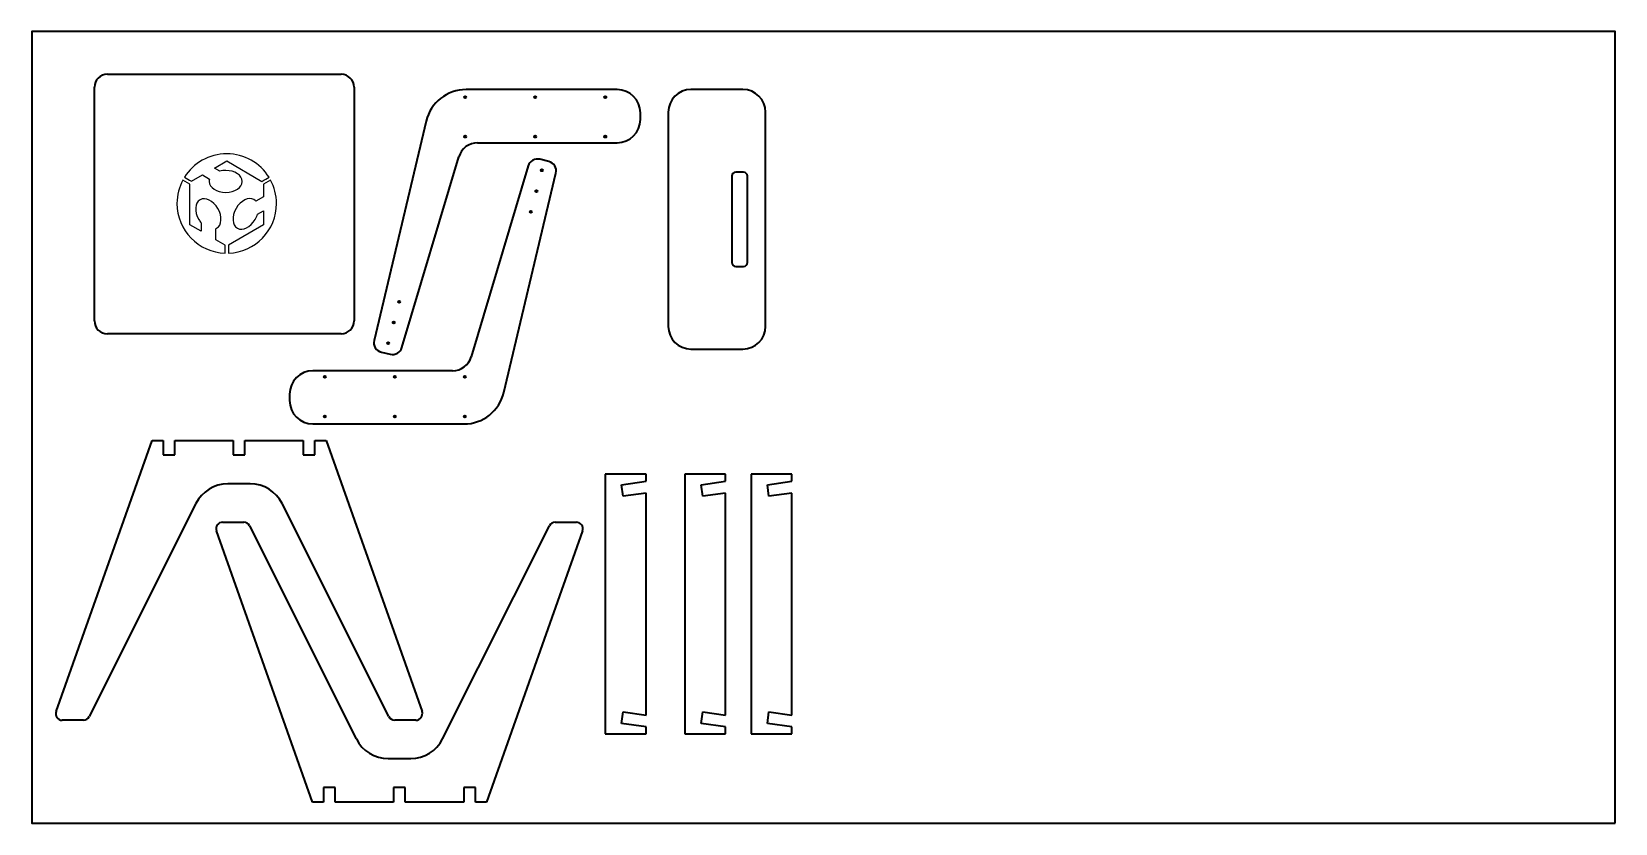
# Model space of a CAD drawing. Header units: millimetres. Extents: x -626 to 1814, y -152 to 1068.
import ezdxf

# ---------------------------------------------------------------- set-up
doc = ezdxf.new("R2010")
doc.units = ezdxf.units.MM
doc.header["$MEASUREMENT"] = 0
doc.layers.add('Layer_1', color=18, linetype='Continuous', true_color=0x000000)

msp = doc.modelspace()

# ---------------------------------------------------------------- linework, layer by layer
at = {"color": 7, "lineweight": 35, "true_color": 0xffffff}
for p, q in [((-508.8, 1002.1), (-148.8, 1002.1)), ((-528.8, 622.1), (-528.8, 982.1)), ((-128.8, 982.1), (-128.8, 622.1)), ((276.5, 978.5), (43.7, 978.5)), ((470.3, 978.6), (390.3, 978.6)), ((-17.7, 930), (-97.9, 591.9)), ((312.5, 932.5), (312.5, 942.5)), ((355.3, 943.6), (355.3, 778.6)), ((505.3, 778.6), (505.3, 943.6)), ((61.5, 896.5), (276.5, 896.5)), ((-55.3, 580.9), (32.7, 875.1)), ((139.6, 860.8), (51.6, 566.6)), ((171.1, 867.8), (157.5, 871.1)), ((102, 511.7), (182.2, 849.8)), ((453.3, 845.1), (453.3, 778.6)), ((471.3, 851.1), (459.3, 851.1)), ((477.3, 778.6), (477.3, 845.1)), ((355.3, 778.6), (355.3, 613.6)), ((453.3, 778.6), (453.3, 712.1)), ((477.3, 712.1), (477.3, 778.6)), ((505.3, 613.6), (505.3, 778.6)), ((459.3, 706.1), (471.3, 706.1)), ((-148.8, 602.1), (-508.8, 602.1)), ((-86.7, 573.8), (-73.1, 570.6)), ((390.3, 578.6), (470.3, 578.6)), ((22.9, 545.2), (-192.2, 545.2)), ((-228.2, 509.2), (-228.2, 499.2)), ((-192.2, 463.2), (40.7, 463.2)), ((-587.9, 20), (-440, 437.9)), ((-440, 437.9), (-423, 437.9)), ((-423, 437.9), (-423, 415.4)), ((-423, 415.4), (-405, 415.4)), ((-405, 415.4), (-405, 437.9)), ((-405, 437.9), (-315, 437.9)), ((-315, 437.9), (-315, 415.4)), ((-315, 415.4), (-297, 415.4)), ((-297, 415.4), (-297, 437.9)), ((-297, 437.9), (-207, 437.9)), ((-207, 437.9), (-207, 415.4)), ((-207, 415.4), (-189, 415.4)), ((-189, 415.4), (-189, 437.9)), ((-189, 437.9), (-172, 437.9)), ((-172, 437.9), (-24, 20)), ((-288.7, 370.9), (-323.3, 370.9)), ((321.2, 385.6), (258.1, 385.6)), ((258.1, 385.6), (258.1, 185.6)), ((283.4, 369.6), (321.2, 374.9)), ((285.9, 351.8), (283.4, 369.6)), ((321.2, 374.9), (321.2, 385.6)), ((443.7, 385.6), (380.7, 385.6)), ((380.7, 385.6), (380.7, 185.6)), ((405.9, 369.6), (443.7, 374.9)), ((408.4, 351.8), (405.9, 369.6)), ((443.7, 374.9), (443.7, 385.6)), ((545.8, 385.6), (482.8, 385.6)), ((482.8, 385.6), (482.8, 185.6)), ((508, 369.6), (545.8, 374.9)), ((510.5, 351.8), (508, 369.6)), ((545.8, 374.9), (545.8, 385.6)), ((321.2, 356.7), (285.9, 351.8)), ((321.2, 185.6), (321.2, 356.7)), ((443.7, 356.7), (408.4, 351.8)), ((443.7, 185.6), (443.7, 356.7)), ((545.8, 356.7), (510.5, 351.8)), ((545.8, 185.6), (545.8, 356.7)), ((-372.5, 340.5), (-536.9, 12.2)), ((-75.1, 12.2), (-239.5, 340.5)), ((-192.8, -119.4), (-340.7, 298.5)), ((-331.3, 311.8), (-298.6, 311.8)), ((-289.7, 306.3), (-125.3, -22.1)), ((7.7, -22.1), (172.1, 306.3)), ((223.2, 298.5), (75.2, -119.4)), ((181.1, 311.8), (213.7, 311.8)), ((258.1, 185.6), (258.1, -14.4)), ((321.2, 14.5), (321.2, 185.6)), ((380.7, 185.6), (380.7, -14.4)), ((443.7, 14.5), (443.7, 185.6)), ((482.8, 185.6), (482.8, -14.4)), ((545.8, 14.5), (545.8, 185.6)), ((-545.8, 6.7), (-578.5, 6.7)), ((-33.5, 6.7), (-66.1, 6.7)), ((283.4, 1.6), (285.9, 19.4)), ((321.2, -3.7), (283.4, 1.6)), ((285.9, 19.4), (321.2, 14.5)), ((405.9, 1.6), (408.4, 19.4)), ((443.7, -3.7), (405.9, 1.6)), ((408.4, 19.4), (443.7, 14.5)), ((508, 1.6), (510.5, 19.4)), ((545.8, -3.7), (508, 1.6)), ((510.5, 19.4), (545.8, 14.5)), ((258.1, -14.4), (321.2, -14.4)), ((321.2, -14.4), (321.2, -3.7)), ((380.7, -14.4), (443.7, -14.4)), ((443.7, -14.4), (443.7, -3.7)), ((482.8, -14.4), (545.8, -14.4)), ((545.8, -14.4), (545.8, -3.7)), ((-76.1, -52.4), (-41.5, -52.4)), ((-157.8, -97), (-175.8, -97)), ((-175.8, -97), (-175.8, -119.4)), ((-157.8, -119.4), (-157.8, -97)), ((-49.8, -97), (-67.8, -97)), ((-67.8, -97), (-67.8, -119.4)), ((-49.8, -119.4), (-49.8, -97)), ((58.2, -97), (40.2, -97)), ((40.2, -97), (40.2, -119.4)), ((58.2, -119.4), (58.2, -97)), ((-175.8, -119.4), (-192.8, -119.4)), ((-67.8, -119.4), (-157.8, -119.4)), ((40.2, -119.4), (-49.8, -119.4)), ((75.2, -119.4), (58.2, -119.4))]:
    msp.add_line(p, q, dxfattribs=at)
at = {"color": 5, "lineweight": 35, "true_color": 0x0000ff}
msp.add_lwpolyline([(1814.5, -152.2), (1814.5, 1067.8), (-625.5, 1067.8), (-625.5, -152.2)], close=True, dxfattribs=at)
at = {"color": 7, "lineweight": 35, "true_color": 0xffffff}
for centre in [(42.3, 967), (150.3, 967), (258.3, 967), (42.3, 906), (150.3, 906), (258.3, 906), (160.6, 854.1), (152.1, 822.1), (143.5, 790.1), (-59.1, 651.5), (-67.7, 619.6), (-76.3, 587.6), (-174, 535.7), (-66, 535.7), (42, 535.7), (-174, 474.7), (-66, 474.7), (42, 474.7)]:
    msp.add_circle(centre, 1.55, dxfattribs=at)
for centre, radius, start, end in [((-508.8, 982.1), 20, 90, 180), ((-148.8, 982.1), 20, 0, 90), ((43.7, 915.5), 63, 90, 166.6537), ((276.5, 942.5), 36, 0, 90), ((390.3, 943.6), 35, 90, 180), ((470.3, 943.6), 35, 0, 90), ((276.5, 932.5), 36, 270, 0), ((61.5, 866.5), 30, 90, 163.3463), ((154, 856.5), 15, 76.6537, 163.3463), ((167.6, 853.2), 15, 346.6537, 76.6537), ((459.3, 845.1), 6, 90, 180), ((471.3, 845.1), 6, 0, 90), ((459.3, 712.1), 6, 180, 270), ((471.3, 712.1), 6, 270, 0), ((-508.8, 622.1), 20, 180, 270), ((-148.8, 622.1), 20, 270, 0), ((390.3, 613.6), 35, 180, 270), ((470.3, 613.6), 35, 270, 0), ((-83.3, 588.4), 15, 166.6537, 256.6537), ((-69.6, 585.2), 15, 256.6537, 343.3463), ((22.9, 575.2), 30, 270, 343.3463), ((-192.2, 509.2), 36, 90, 180), ((-192.2, 499.2), 36, 180, 270), ((40.7, 526.2), 63, 270, 346.6537), ((-323.3, 315.9), 55, 90, 153.3963), ((-288.7, 315.9), 55, 26.6037, 90), ((-331.3, 301.8), 10, 90, 199.4983), ((-298.6, 301.8), 10, 26.6037, 90), ((181.1, 301.8), 10, 90, 153.3963), ((213.7, 301.8), 10, 340.5017, 90), ((-578.5, 16.7), 10, 160.5017, 270), ((-545.8, 16.7), 10, 270, 333.3963), ((-66.1, 16.7), 10, 206.6037, 270), ((-33.5, 16.7), 10, 270, 19.4983), ((-76.1, 2.6), 55, 206.6037, 270), ((-41.5, 2.6), 55, 270, 333.3963)]:
    msp.add_arc(centre, radius, start, end, dxfattribs=at)
at = {"layer": 'Layer_1', "color": 7, "true_color": 0xffffff}
for p, q in [((-343.8, 857.6), (-324.9, 868.5)), ((-335.5, 852.8), (-343.8, 857.6)), ((-324.9, 868.5), (-270.7, 837.1)), ((-381.7, 832.8), (-392.5, 839)), ((-381.7, 770.1), (-381.7, 832.8)), ((-379.1, 837.2), (-362.3, 846.9)), ((-362.3, 846.9), (-351.4, 840.6)), ((-257.3, 838.9), (-268.1, 832.7)), ((-268.1, 832.7), (-268.1, 813.1)), ((-268.1, 813.1), (-280, 806.4)), ((-277.7, 786.3), (-268.1, 791.8)), ((-268.1, 791.8), (-268.1, 770.1)), ((-364.6, 760.2), (-381.7, 770.1)), ((-364.6, 773.2), (-364.6, 760.2)), ((-342, 747.2), (-342, 763.9)), ((-268.1, 770.1), (-322.3, 738.8)), ((-327.4, 738.7), (-342, 747.2)), ((-327.4, 726.4), (-327.4, 738.7)), ((-322.3, 738.8), (-322.3, 726.4))]:
    msp.add_line(p, q, dxfattribs=at)
for points in [[(-324.9, 879.6), (-352.4, 879.6), (-376.4, 865.1), (-390, 843.5)], [(-259.8, 843.4), (-273.4, 865.1), (-297.5, 879.6), (-324.9, 879.6)], [(-392.5, 839), (-398.3, 828.3), (-401.6, 816), (-401.6, 803)], [(-390, 843.5), (-386.9, 841.7), (-383.2, 839.5), (-379.1, 837.2)], [(-351.4, 840.6), (-351.8, 839.4), (-352, 838.2), (-352, 836.9)], [(-352, 836.9), (-352, 827.6), (-340.6, 819.9), (-326.6, 819.9)], [(-326.6, 853.9), (-329.7, 853.9), (-332.7, 853.5), (-335.5, 852.8)], [(-301.1, 836.9), (-301.1, 846.3), (-312.5, 853.9), (-326.6, 853.9)], [(-326.6, 819.9), (-312.5, 819.9), (-301.1, 827.6), (-301.1, 836.9)], [(-270.7, 837.1), (-266.5, 839.5), (-262.8, 841.6), (-259.8, 843.4)], [(-248.3, 803), (-248.3, 816), (-251.6, 828.2), (-257.3, 838.9)], [(-366.1, 808.8), (-374.2, 804), (-375.1, 790.4), (-368, 778.2)], [(-338.6, 795.3), (-345.7, 807.4), (-358, 813.5), (-366.1, 808.8)], [(-283, 808.9), (-291.1, 813.6), (-303.4, 807.6), (-310.5, 795.4)], [(-280, 806.4), (-280.8, 807.4), (-281.9, 808.2), (-283, 808.9)], [(-401.6, 803), (-401.6, 761.5), (-368.5, 727.7), (-327.4, 726.4)], [(-340.5, 764.7), (-332.4, 769.4), (-331.6, 783.1), (-338.6, 795.3)], [(-322.3, 726.4), (-281.2, 727.8), (-248.3, 761.6), (-248.3, 803)], [(-310.5, 795.4), (-317.6, 783.2), (-316.7, 769.6), (-308.6, 764.8)], [(-281.1, 778.3), (-279.6, 781), (-278.4, 783.7), (-277.7, 786.3)], [(-368, 778.2), (-366.9, 776.4), (-365.8, 774.8), (-364.6, 773.2)], [(-342, 763.9), (-341.5, 764.2), (-341, 764.4), (-340.5, 764.7)], [(-308.6, 764.8), (-300.5, 760.1), (-288.2, 766.2), (-281.1, 778.3)]]:
    msp.add_open_spline(points, degree=3, dxfattribs=at)

doc.saveas('drawing.dxf')
